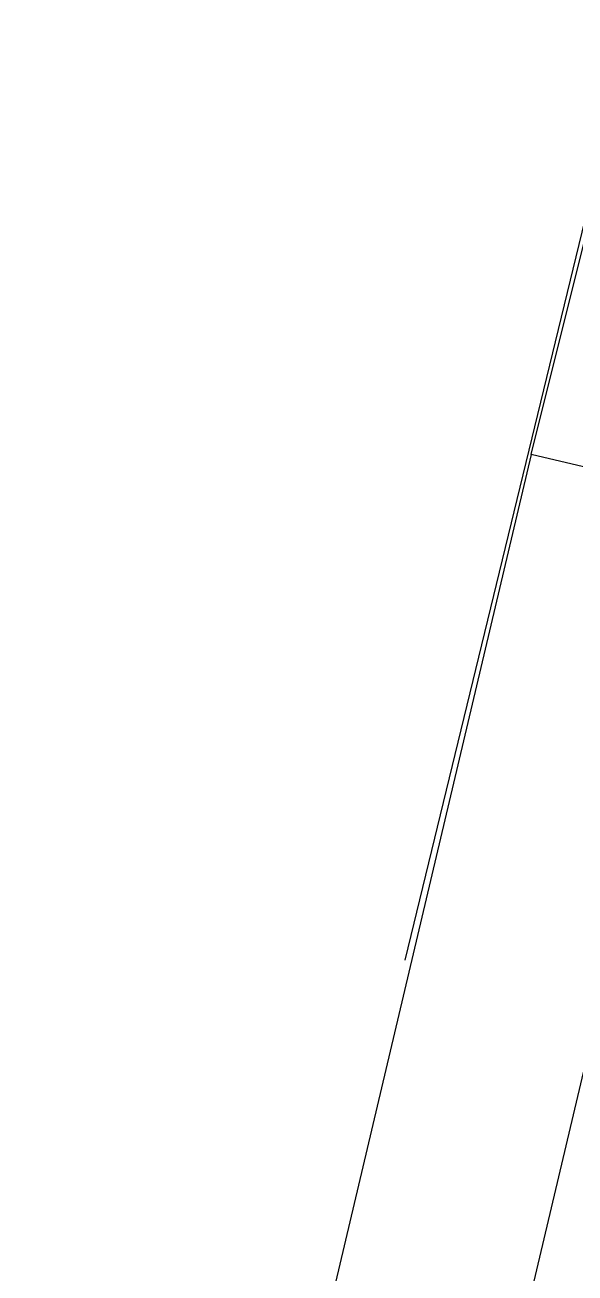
# Model space of a CAD drawing. Header units: feet. Extents: x -84 to 198, y -22 to 181.
# Drawn here: x 116.946 to 117.236, y 74.719 to 75.378 of the extents above; entities that cross this region are included whole.
import ezdxf

# ---------------------------------------------------------------- set-up
doc = ezdxf.new("R2010")
doc.units = ezdxf.units.FT
doc.layers.add('A-LINEA', color=7, linetype='CONTINUOUS')

msp = doc.modelspace()

# ---------------------------------------------------------------- linework, layer by layer
at = {"layer": 'A-LINEA'}
for p, q in [((117.1467, 74.8844), (117.2667, 75.3778)), ((117.1467, 74.8844), (117.2667, 75.3778)), ((117.2133, 75.1511), (115.5733, 68.2178)), ((117.2133, 75.1511), (115.5733, 68.2178)), ((117.2133, 75.1511), (117.2133, 75.1511)), ((117.2133, 75.1511), (117.2133, 75.1511)), ((117.2133, 75.1511), (117.2133, 75.1511)), ((117.2133, 75.1511), (117.2133, 75.1511)), ((117.2133, 75.1511), (117.2133, 75.1511)), ((117.2133, 75.1511), (117.2133, 75.1511)), ((116.8933, 73.3511), (117.28, 74.9911)), ((116.8933, 73.3511), (117.28, 74.9911))]:
    msp.add_line(p, q, dxfattribs=at)
msp.add_lwpolyline([(117.88, 75.0044), (117.8933, 75.0044), (117.8933, 74.9911), (117.2133, 75.1511), (117.2533, 75.3111), (117.2667, 75.3111), (117.2667, 75.2978), (117.2533, 75.2978), (117.2533, 75.2711), (117.2533, 75.2844)], dxfattribs=at)
msp.add_lwpolyline([(117.88, 75.0044), (117.8933, 75.0044), (117.8933, 74.9911), (117.2133, 75.1511), (117.2533, 75.3111), (117.2667, 75.3111), (117.2667, 75.2978), (117.2533, 75.2978), (117.2533, 75.2711), (117.2533, 75.2844)], dxfattribs=at)
msp.add_lwpolyline([(117.88, 75.0044), (117.8933, 75.0044), (117.8933, 74.9911), (117.2133, 75.1511), (117.2533, 75.3111), (117.2667, 75.3111), (117.2667, 75.2978), (117.2533, 75.2978), (117.2533, 75.2711), (117.2533, 75.2844)], dxfattribs=at)
msp.add_lwpolyline([(117.88, 75.0044), (117.8933, 75.0044), (117.8933, 74.9911), (117.2133, 75.1511), (117.2533, 75.3111), (117.2667, 75.3111), (117.2667, 75.2978), (117.2533, 75.2978), (117.2533, 75.2711), (117.2533, 75.2844)], dxfattribs=at)
msp.add_lwpolyline([(117.88, 75.0044), (117.8933, 75.0044), (117.8933, 74.9911), (117.2133, 75.1511), (117.2533, 75.3111), (117.2667, 75.3111), (117.2667, 75.2978), (117.2533, 75.2978), (117.2533, 75.2711), (117.2533, 75.2844)], dxfattribs=at)
msp.add_lwpolyline([(117.88, 75.0044), (117.8933, 75.0044), (117.8933, 74.9911), (117.2133, 75.1511), (117.2533, 75.3111), (117.2667, 75.3111), (117.2667, 75.2978), (117.2533, 75.2978), (117.2533, 75.2711), (117.2533, 75.2844)], dxfattribs=at)

doc.saveas('drawing.dxf')
